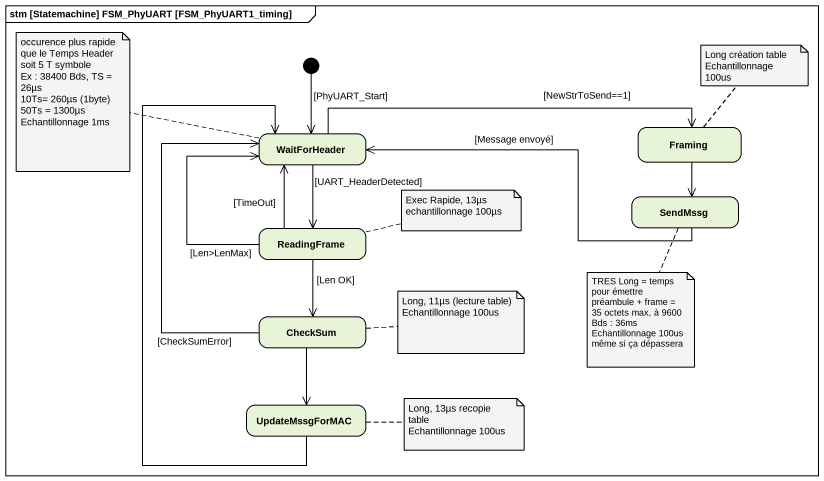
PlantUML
@startuml
mainframe stm [Statemachine] FSM_PhyUART [FSM_PhyUART1_timing]
hide empty description
state WaitForHeader
state Framing
state ReadingFrame
state SendMssg
state CheckSum
state UpdateMssgForMAC
[*] --> WaitForHeader : [PhyUART_Start]
WaitForHeader -right-> Framing : [NewStrToSend==1]
WaitForHeader --> ReadingFrame : [UART_HeaderDetected]
Framing --> SendMssg
ReadingFrame -up-> WaitForHeader : [Len>LenMax]
ReadingFrame -up-> WaitForHeader : [TimeOut]
ReadingFrame --> CheckSum : [Len OK]
SendMssg -left-> WaitForHeader : [Message envoyé]
CheckSum -up-> WaitForHeader : [CheckSumError]
CheckSum --> UpdateMssgForMAC
UpdateMssgForMAC -up-> WaitForHeader
note left of WaitForHeader
  occurence plus rapide que le Temps Header soit 5 T symbole
  Ex : 38400 Bds, TS = 26µs
  10Ts= 260µs (1byte) 50Ts = 1300µs
  Echantillonnage 1ms
end note
note top of Framing
  Long création table
  Echantillonnage 100us
end note
note right of ReadingFrame
  Exec Rapide, 13µs
  echantillonnage 100µs
end note
note right of CheckSum
  Long, 11µs (lecture table)
  Echantillonnage 100us
end note
note bottom of SendMssg
  TRES Long = temps pour émettre préambule + frame = 35 octets max, à 9600 Bds : 36ms
  Echantillonnage 100us même si ça dépassera
end note
note right of UpdateMssgForMAC
  Long, 13µs recopie table
  Echantillonnage 100us
end note
@enduml
